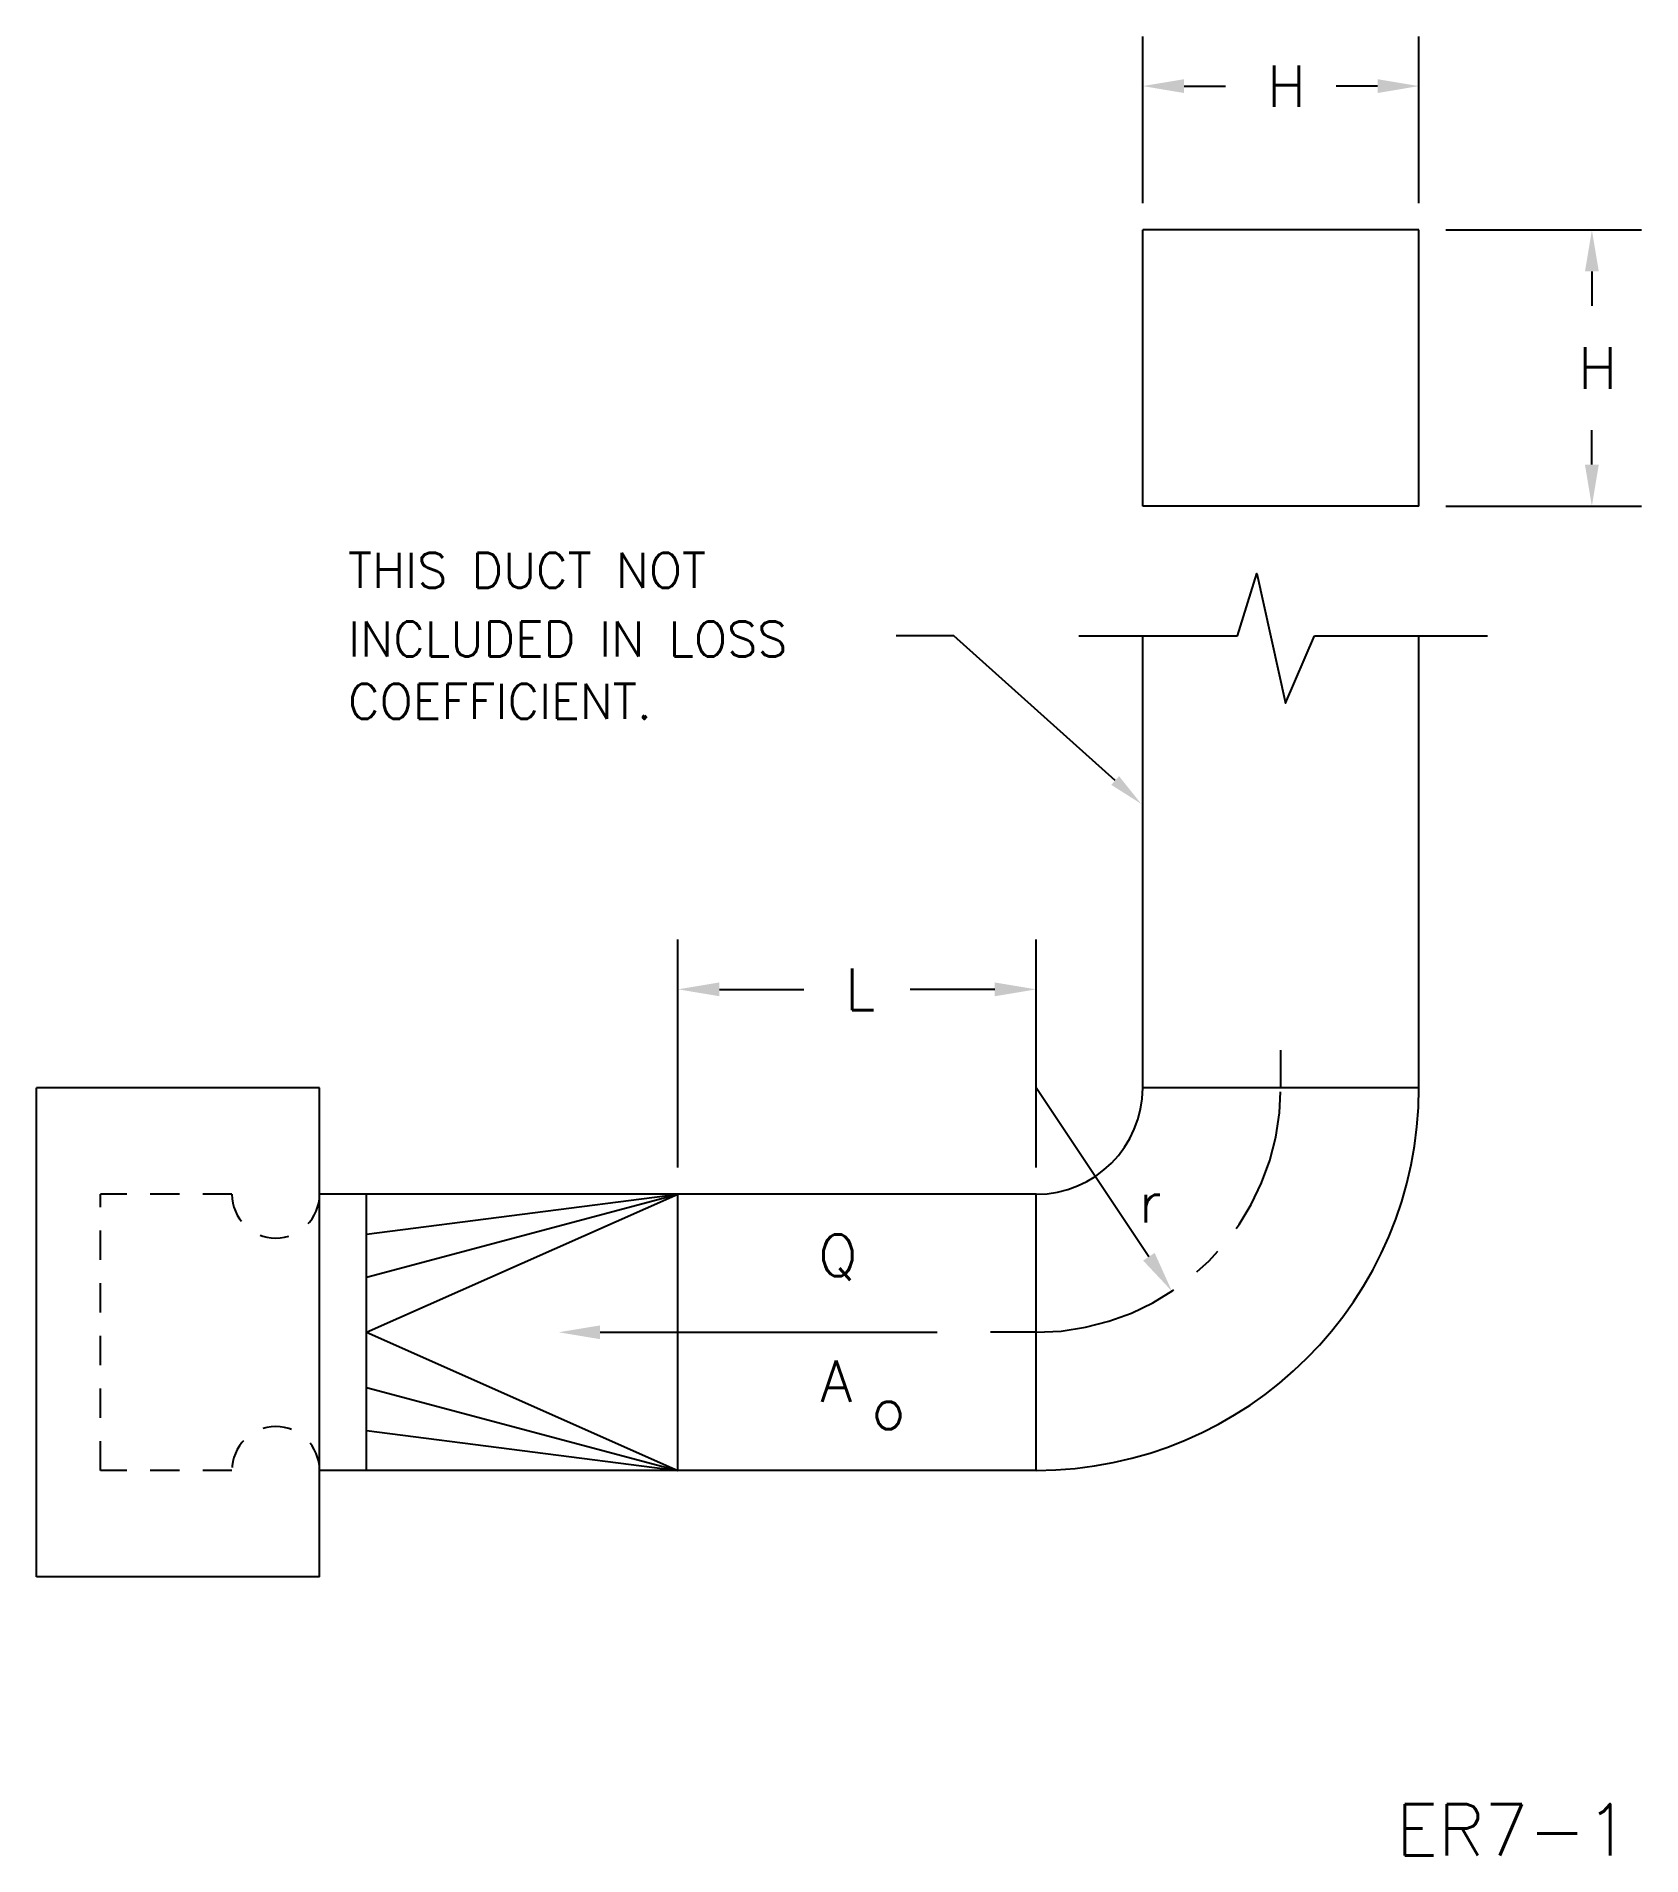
# Model space of a CAD drawing. Extents: x 2.48 to 9.34, y 0.36 to 8.14.
import ezdxf
from ezdxf.enums import TextEntityAlignment as Align

# ---------------------------------------------------------------- set-up
doc = ezdxf.new("R2010")
doc.units = 0
doc.header["$LTSCALE"] = 0.5
doc.header["$MEASUREMENT"] = 0
doc.linetypes.add('CENTER', pattern=[2, 1.25, -0.25, 0.25, -0.25])
doc.linetypes.add('HIDDEN', pattern=[0.375, 0.25, -0.125])
doc.layers.get('0').update_dxf_attribs({"linetype": 'CONTINUOUS'})
doc.layers.add('NUMBER', color=7, linetype='CONTINUOUS')
doc.styles.add('ROMANS', font='romans')

msp = doc.modelspace()

# ---------------------------------------------------------------- linework, layer by layer
for p, q in [((7.207, 7.4246), (7.207, 8.1373)), ((8.3877, 7.4246), (8.3877, 8.1373)), ((7.3841, 7.9248), (7.5612, 7.9248)), ((8.2106, 7.9248), (8.0335, 7.9248)), ((8.3877, 7.3097), (7.207, 7.3097)), ((7.207, 6.1291), (7.207, 7.3097)), ((8.3877, 6.1291), (8.3877, 7.3097)), ((8.5026, 7.3097), (9.3391, 7.3097)), ((9.1266, 7.1326), (9.1266, 6.9851)), ((9.1266, 6.3062), (9.1266, 6.4538)), ((8.3877, 6.1291), (7.207, 6.1291)), ((8.5026, 6.1291), (9.3391, 6.1291)), ((6.3998, 5.5743), (6.1533, 5.5743)), ((7.0894, 4.9558), (6.3998, 5.5743)), ((6.934, 5.5743), (7.612, 5.5743)), ((7.207, 3.6421), (7.207, 5.5743)), ((7.9407, 5.5743), (8.6804, 5.5743)), ((8.3877, 3.6421), (8.3877, 5.5743)), ((5.2207, 3.3019), (5.2207, 4.2755)), ((6.7519, 3.3019), (6.7519, 4.2755)), ((5.3978, 4.063), (5.7586, 4.063)), ((6.5748, 4.063), (6.214, 4.063)), ((7.7973, 3.6421), (7.7973, 3.8031)), ((2.4792, 1.5513), (2.4792, 3.6421)), ((3.6895, 3.6421), (2.4792, 3.6421)), ((3.6895, 1.5513), (3.6895, 3.6421)), ((7.2337, 2.9196), (6.7519, 3.6421)), ((8.3877, 3.6421), (7.207, 3.6421)), ((6.7519, 3.187), (3.6895, 3.187)), ((3.8906, 2.0063), (3.8906, 3.187)), ((3.8906, 2.5967), (5.2207, 3.187)), ((3.8906, 2.8329), (5.2207, 3.187)), ((3.8906, 3.0163), (5.2207, 3.187)), ((5.2207, 2.0063), (5.2207, 3.187)), ((6.7519, 2.0063), (6.7519, 3.187)), ((3.8906, 2.5967), (5.2207, 2.0063)), ((4.8883, 2.5967), (6.3288, 2.5967)), ((6.7519, 2.5967), (6.5568, 2.5967)), ((3.8906, 2.3605), (5.2207, 2.0063)), ((3.8906, 2.1771), (5.2207, 2.0063)), ((6.7519, 2.0063), (3.6895, 2.0063)), ((3.6895, 1.5513), (2.4792, 1.5513))]:
    msp.add_line(p, q)
at = {"linetype": 'HIDDEN'}
for p, q in [((3.3151, 3.187), (2.7534, 3.187)), ((2.7534, 2.0063), (2.7534, 3.187)), ((3.3151, 2.0063), (2.7534, 2.0063))]:
    msp.add_line(p, q, dxfattribs=at)
msp.add_lwpolyline([(7.612, 5.5743), (7.6942, 5.8412), (7.8175, 5.2868), (7.9407, 5.5743)])
for radius in [1.6357, 0.4551]:
    msp.add_arc((6.7519, 3.6421), radius, 270, 0)
at = {"linetype": 'CENTER'}
msp.add_arc((6.7519, 3.6421), 1.0454, 270, 360, dxfattribs=at)
at = {"linetype": 'HIDDEN'}
for centre, start, end in [((3.5023, 3.187), 180, 0), ((3.5023, 2.0063), 0, 180)]:
    msp.add_arc(centre, 0.1872, start, end, dxfattribs=at)
for points in [[(7.3841, 7.8952), (7.3841, 7.9543), (7.207, 7.9248)], [(8.2106, 7.8952), (8.2106, 7.9543), (8.3877, 7.9248)], [(9.1561, 7.1326), (9.0971, 7.1326), (9.1266, 7.3097)], [(9.1561, 6.3062), (9.0971, 6.3062), (9.1266, 6.1291)], [(7.1061, 4.9744), (7.0728, 4.9372), (7.2011, 4.8557)], [(5.3978, 4.0335), (5.3978, 4.0925), (5.2207, 4.063)], [(6.5748, 4.0335), (6.5748, 4.0925), (6.7519, 4.063)], [(7.2582, 2.936), (7.2091, 2.9033), (7.3319, 2.7723)], [(4.8883, 2.6262), (4.8883, 2.5672), (4.7112, 2.5967)]]:
    msp.add_solid(points)

# ---------------------------------------------------------------- texts
at = {"style": 'ROMANS'}
for s, height, p in [('H', 0.1771, (7.7383, 7.8362)), ('H', 0.1771, (9.0676, 6.6309)), ('THIS DUCT NOT ', 0.15, (3.8111, 5.7796)), ('L', 0.1771, (5.9357, 3.9745)), ('r', 0.1771, (7.1896, 3.0666)), ('Q', 0.1771, (5.8206, 2.8371)), ('A', 0.1771, (5.8293, 2.2997)), ('o', 0.1771, (6.0486, 2.182))]:
    msp.add_text(s, height=height, dxfattribs=at).set_placement(p)
for s, p in [('INCLUDED IN LOSS', (3.8111, 5.6359)), ('COEFFICIENT.', (3.8111, 5.369))]:
    msp.add_text(s, height=0.15, dxfattribs=at).set_placement(p, align=Align.TOP_LEFT)
at = {"layer": 'NUMBER', "style": 'ROMANS'}
msp.add_text('ER7-1', height=0.22, dxfattribs=at).set_placement((8.29, 0.3593))

doc.saveas('drawing.dxf')
